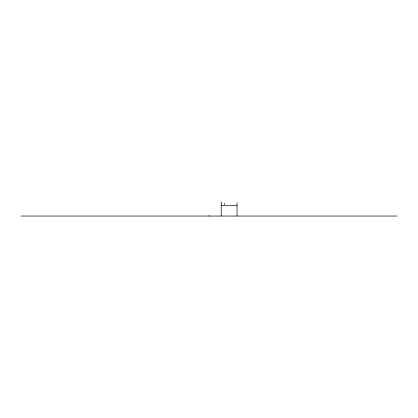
<?xml version="1.0" encoding="UTF-8"?>
<svg xmlns="http://www.w3.org/2000/svg" width="418" height="418" viewBox="0 0 418 418"><rect width="100%" height="100%" fill="white"/><g stroke="black" fill="none" stroke-linecap="round" stroke-linejoin="round"><path stroke-width="0.63" d="M221.232 205.687L237.032 205.687M20.9 216.043L397.1 216.043M237.032 202.673L237.032 216.043M224.335 203.158L224.335 204.517M221.232 201.957L221.232 202.594M221.232 202.814L221.232 216.043M208.995 215.594L208.995 216.043"/></g></svg>
